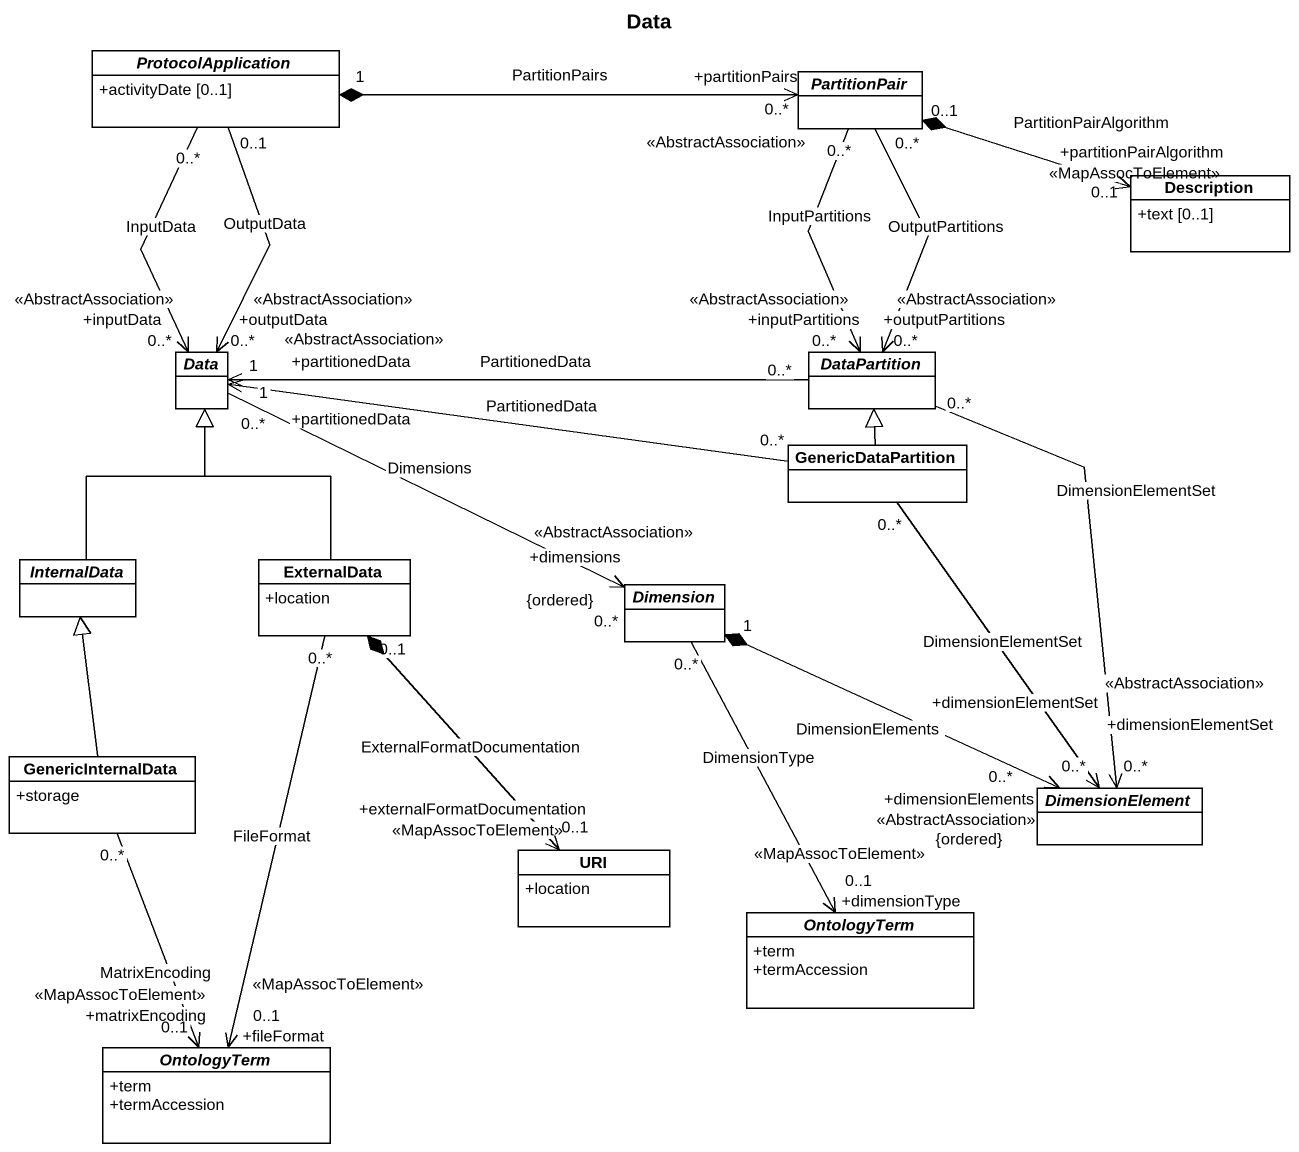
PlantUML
@startuml
title Data
hide circle
hide empty members
skinparam classAttributeIconSize 0
abstract class ProtocolApplication {
  +activityDate [0..1]
}
abstract class PartitionPair
class Description {
  +text [0..1]
}
abstract class Data
abstract class DataPartition
class GenericDataPartition
abstract class InternalData
class ExternalData {
  +location
}
abstract class Dimension
class GenericInternalData {
  +storage
}
abstract class DimensionElement
class URI {
  +location
}
abstract class OntologyTerm {
  +term
  +termAccession
}
abstract class "OntologyTerm" as OntologyTerm_2 {
  +term
  +termAccession
}
ProtocolApplication "0..*" --> "0..*\n+inputData\n<<AbstractAssociation>>" Data : InputData
PartitionPair "0..*\n+partitionPairs\n<<AbstractAssociation>>" <-left-* "1" ProtocolApplication : PartitionPairs
Description "0..1\n+partitionPairAlgorithm\n<<MapAssocToElement>>" <-left-* "0..1" PartitionPair : PartitionPairAlgorithm
Data "0..*\n+outputData\n<<AbstractAssociation>>" <-up- "0..1" ProtocolApplication : OutputData
Data "1\n+partitionedData\n<<AbstractAssociation>>" <-right- "0..*" DataPartition : PartitionedData
Data "0..*" -right-> "0..*\n{ordered}\n+dimensions\n<<AbstractAssociation>>" Dimension : Dimensions
DataPartition "0..*\n+outputPartitions\n<<AbstractAssociation>>" <-up- "0..*" PartitionPair : OutputPartitions
DataPartition "0..*\n+inputPartitions\n<<AbstractAssociation>>" <-up- "0..*" PartitionPair : InputPartitions
GenericDataPartition "0..*" -left-> "1\n+partitionedData" Data : PartitionedData
GenericDataPartition -up-|> DataPartition
GenericDataPartition "0..*" --> "0..*\n+dimensionElementSet" DimensionElement : DimensionElementSet
InternalData -up-|> Data
ExternalData -up-|> Data
Dimension "1" *-right-> "0..*\n{ordered}\n+dimensionElements\n<<AbstractAssociation>>" DimensionElement : DimensionElements
Dimension "0..*" --> "0..1\n+dimensionType\n<<MapAssocToElement>>" OntologyTerm : DimensionType
GenericInternalData -up-|> InternalData
GenericInternalData "0..*" --> "0..1\n+matrixEncoding\n<<MapAssocToElement>>" OntologyTerm_2 : MatrixEncoding
DimensionElement "0..*\n+dimensionElementSet\n<<AbstractAssociation>>" <-up- "0..*" DataPartition : DimensionElementSet
URI "0..1\n+externalFormatDocumentation\n<<MapAssocToElement>>" <-up-* "0..1" ExternalData : ExternalFormatDocumentation
OntologyTerm_2 "0..1\n+fileFormat\n<<MapAssocToElement>>" <-up- "0..*" ExternalData : FileFormat
@enduml
